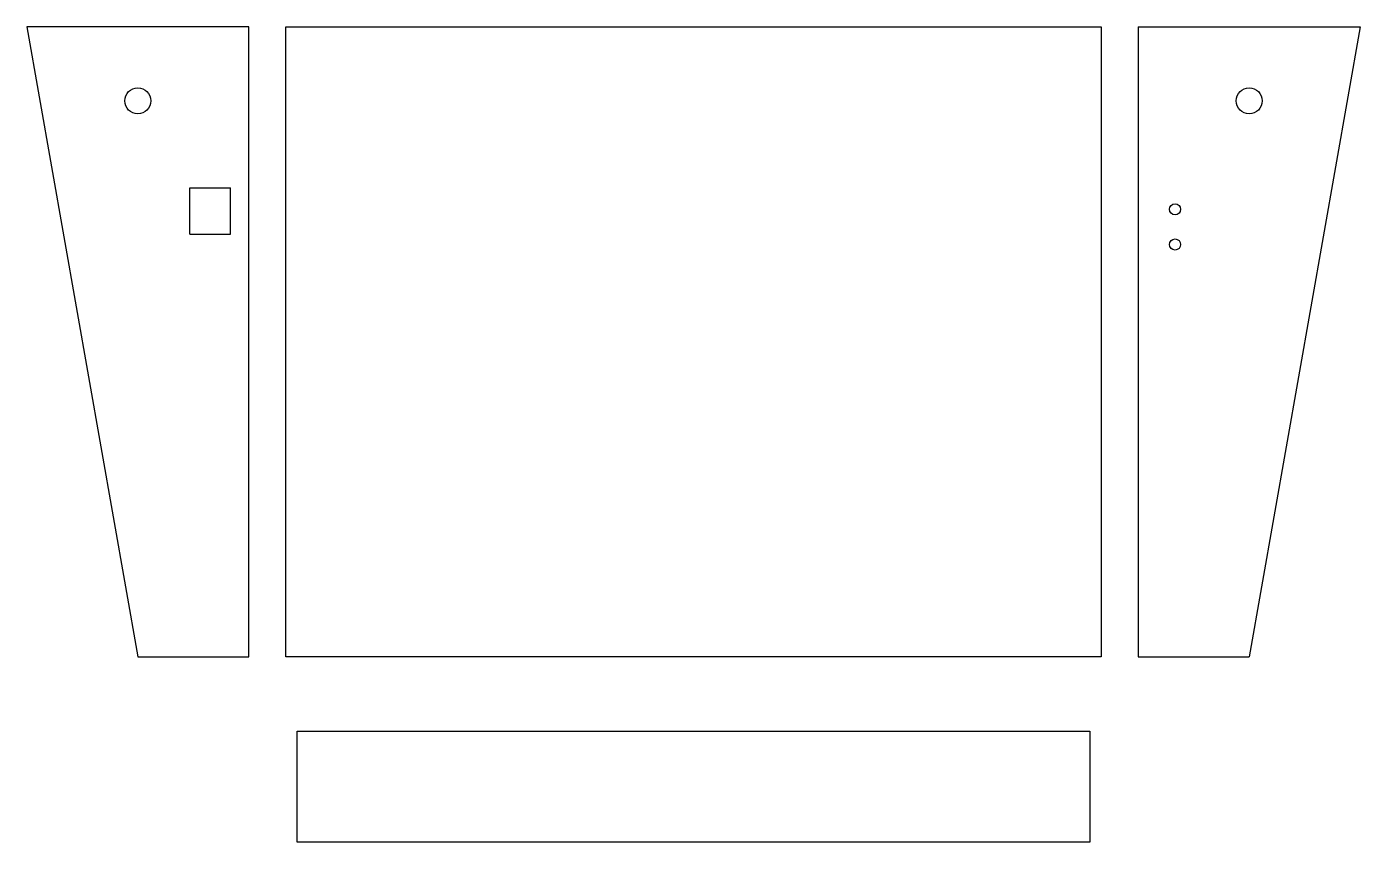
# Model space of a CAD drawing. Header units: millimetres. Extents: x -60 to 300, y -300 to 180.
# Drawn here: x -60 to 300, y -300 to -80 of the extents above; entities that cross this region are included whole.
import ezdxf

# ---------------------------------------------------------------- set-up
doc = ezdxf.new("R2010")
doc.units = ezdxf.units.MM
doc.layers.add('drills', color=2, linetype='Continuous', lineweight=25, true_color=0xffff00)

msp = doc.modelspace()

# ---------------------------------------------------------------- linework, layer by layer
at = {"layer": 'drills'}
for p, q in [((0, -80), (-60, -80)), ((-60, -80), (-30, -250)), ((0, -250), (0, -80)), ((10, -80), (230, -80)), ((10, -250), (10, -80)), ((230, -80), (230, -250)), ((240, -80), (240, -250)), ((240, -80), (300, -80)), ((300, -80), (270, -250)), ((-16, -136), (-16, -123.5)), ((-16, -123.5), (-5, -123.5)), ((-5, -136), (-5, -123.5)), ((-16, -136), (-5, -136)), ((-30, -250), (0, -250)), ((230, -250), (10, -250)), ((240, -250), (270, -250)), ((13, -300), (13, -270)), ((13, -270), (227, -270)), ((227, -270), (227, -300)), ((227, -300), (13, -300))]:
    msp.add_line(p, q, dxfattribs=at)
for centre, radius in [((-30, -100), 3.5), ((270, -100), 3.5), ((250, -129.25), 1.5), ((250, -138.75), 1.5)]:
    msp.add_circle(centre, radius, dxfattribs=at)

doc.saveas('drawing.dxf')
